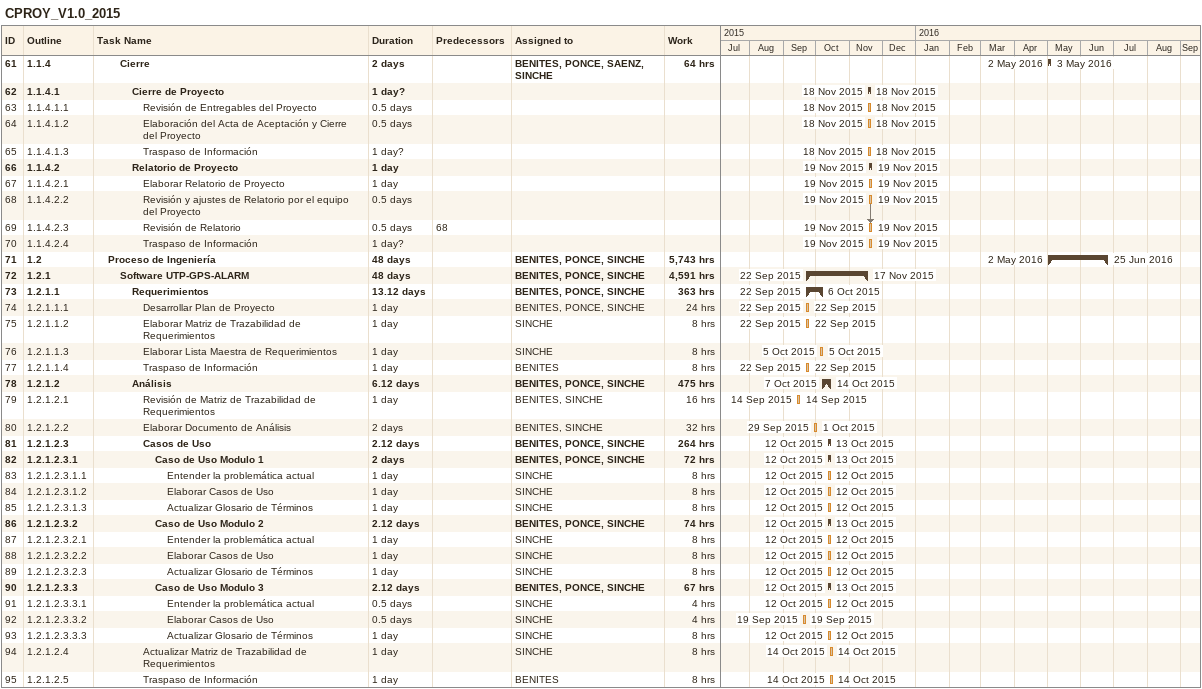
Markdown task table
CPROY_V1.0_2015

| ID | WBS | Task | Duration | Start | Finish | Predecessors | Resources | Work (h) |
|---|---|---|---|---|---|---|---|---|
| 61 | 1.1.4 | **Cierre** | 2d | 2016-05-02 | 2016-05-03 |  | BENITES, PONCE, SAENZ, SINCHE | 64 |
| 62 | 1.1.4.1 | **Cierre de Proyecto** | 1d? | 2015-11-18 | 2015-11-18 |  |  |  |
| 63 | 1.1.4.1.1 | Revisión de Entregables del Proyecto | 0.5d | 2015-11-18 | 2015-11-18 |  |  |  |
| 64 | 1.1.4.1.2 | Elaboración del Acta de Aceptación y Cierre del Proyecto | 0.5d | 2015-11-18 | 2015-11-18 |  |  |  |
| 65 | 1.1.4.1.3 | Traspaso de Información | 1d? | 2015-11-18 | 2015-11-18 |  |  |  |
| 66 | 1.1.4.2 | **Relatorio de Proyecto** | 1d | 2015-11-19 | 2015-11-19 |  |  |  |
| 67 | 1.1.4.2.1 | Elaborar Relatorio de Proyecto | 1d | 2015-11-19 | 2015-11-19 |  |  |  |
| 68 | 1.1.4.2.2 | Revisión y ajustes de Relatorio por el equipo del Proyecto | 0.5d | 2015-11-19 | 2015-11-19 |  |  |  |
| 69 | 1.1.4.2.3 | Revisión de Relatorio | 0.5d | 2015-11-19 | 2015-11-19 | 68 |  |  |
| 70 | 1.1.4.2.4 | Traspaso de Información | 1d? | 2015-11-19 | 2015-11-19 |  |  |  |
| 71 | 1.2 | **Proceso de Ingeniería** | 48d | 2016-05-02 | 2016-06-25 |  | BENITES, PONCE, SINCHE | 5743 |
| 72 | 1.2.1 | **Software UTP-GPS-ALARM** | 48d | 2015-09-22 | 2015-11-17 |  | BENITES, PONCE, SINCHE | 4591 |
| 73 | 1.2.1.1 | **Requerimientos** | 13.12d | 2015-09-22 | 2015-10-06 |  | BENITES, PONCE, SINCHE | 363 |
| 74 | 1.2.1.1.1 | Desarrollar Plan de Proyecto | 1d | 2015-09-22 | 2015-09-22 |  | BENITES, PONCE, SINCHE | 24 |
| 75 | 1.2.1.1.2 | Elaborar Matriz de Trazabilidad de Requerimientos | 1d | 2015-09-22 | 2015-09-22 |  | SINCHE | 8 |
| 76 | 1.2.1.1.3 | Elaborar Lista Maestra de Requerimientos | 1d | 2015-10-05 | 2015-10-05 |  | SINCHE | 8 |
| 77 | 1.2.1.1.4 | Traspaso de Información | 1d | 2015-09-22 | 2015-09-22 |  | BENITES | 8 |
| 78 | 1.2.1.2 | **Análisis** | 6.12d | 2015-10-07 | 2015-10-14 |  | BENITES, PONCE, SINCHE | 475 |
| 79 | 1.2.1.2.1 | Revisión de Matriz de Trazabilidad de Requerimientos | 1d | 2015-09-14 | 2015-09-14 |  | BENITES, SINCHE | 16 |
| 80 | 1.2.1.2.2 | Elaborar Documento de Análisis | 2d | 2015-09-29 | 2015-10-01 |  | BENITES, SINCHE | 32 |
| 81 | 1.2.1.2.3 | **Casos de Uso** | 2.12d | 2015-10-12 | 2015-10-13 |  | BENITES, PONCE, SINCHE | 264 |
| 82 | 1.2.1.2.3.1 | **Caso de Uso Modulo 1** | 2d | 2015-10-12 | 2015-10-13 |  | BENITES, PONCE, SINCHE | 72 |
| 83 | 1.2.1.2.3.1.1 | Entender la problemática actual | 1d | 2015-10-12 | 2015-10-12 |  | SINCHE | 8 |
| 84 | 1.2.1.2.3.1.2 | Elaborar Casos de Uso | 1d | 2015-10-12 | 2015-10-12 |  | SINCHE | 8 |
| 85 | 1.2.1.2.3.1.3 | Actualizar Glosario de Términos | 1d | 2015-10-12 | 2015-10-12 |  | SINCHE | 8 |
| 86 | 1.2.1.2.3.2 | **Caso de Uso Modulo 2** | 2.12d | 2015-10-12 | 2015-10-13 |  | BENITES, PONCE, SINCHE | 74 |
| 87 | 1.2.1.2.3.2.1 | Entender la problemática actual | 1d | 2015-10-12 | 2015-10-12 |  | SINCHE | 8 |
| 88 | 1.2.1.2.3.2.2 | Elaborar Casos de Uso | 1d | 2015-10-12 | 2015-10-12 |  | SINCHE | 8 |
| 89 | 1.2.1.2.3.2.3 | Actualizar Glosario de Términos | 1d | 2015-10-12 | 2015-10-12 |  | SINCHE | 8 |
| 90 | 1.2.1.2.3.3 | **Caso de Uso Modulo 3** | 2.12d | 2015-10-12 | 2015-10-13 |  | BENITES, PONCE, SINCHE | 67 |
| 91 | 1.2.1.2.3.3.1 | Entender la problemática actual | 0.5d | 2015-10-12 | 2015-10-12 |  | SINCHE | 4 |
| 92 | 1.2.1.2.3.3.2 | Elaborar Casos de Uso | 0.5d | 2015-09-19 | 2015-09-19 |  | SINCHE | 4 |
| 93 | 1.2.1.2.3.3.3 | Actualizar Glosario de Términos | 1d | 2015-10-12 | 2015-10-12 |  | SINCHE | 8 |
| 94 | 1.2.1.2.4 | Actualizar Matriz de Trazabilidad de Requerimientos | 1d | 2015-10-14 | 2015-10-14 |  | SINCHE | 8 |
| 95 | 1.2.1.2.5 | Traspaso de Información | 1d | 2015-10-14 | 2015-10-14 |  | BENITES | 8 |
